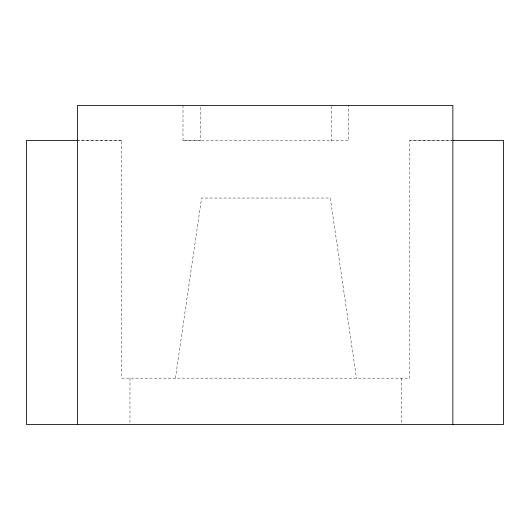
<?xml version="1.0" encoding="UTF-8"?>
<svg xmlns="http://www.w3.org/2000/svg" width="530" height="530" viewBox="0 0 530 530"><rect width="100%" height="100%" fill="white"/><g stroke="black" fill="none" stroke-linecap="round" stroke-linejoin="round"><path stroke-width="0.4" stroke-dasharray="2.65 1.99" d="M175.41 378.162L201.572 198.028L330.283 198.028L356.445 378.162M182.989 105.503L182.989 140.814L200.347 140.781L200.347 106.318M121.787 140.351L78.268 140.351L121.787 140.384L121.787 378.162L409.816 378.162L409.816 140.351L452.037 140.384L409.816 140.384M182.989 140.814L348.614 140.781L348.614 105.503M401.627 378.162L401.627 424.497M331.25 106.318L331.25 140.781M129.976 378.162L129.976 424.497"/><path stroke-width="0.79" d="M77.446 140.384L26.5 140.384L26.5 424.497L503.5 424.497L503.5 140.384L452.865 140.384M452.865 424.497L452.865 105.503L77.446 105.503L77.446 424.497"/></g></svg>
